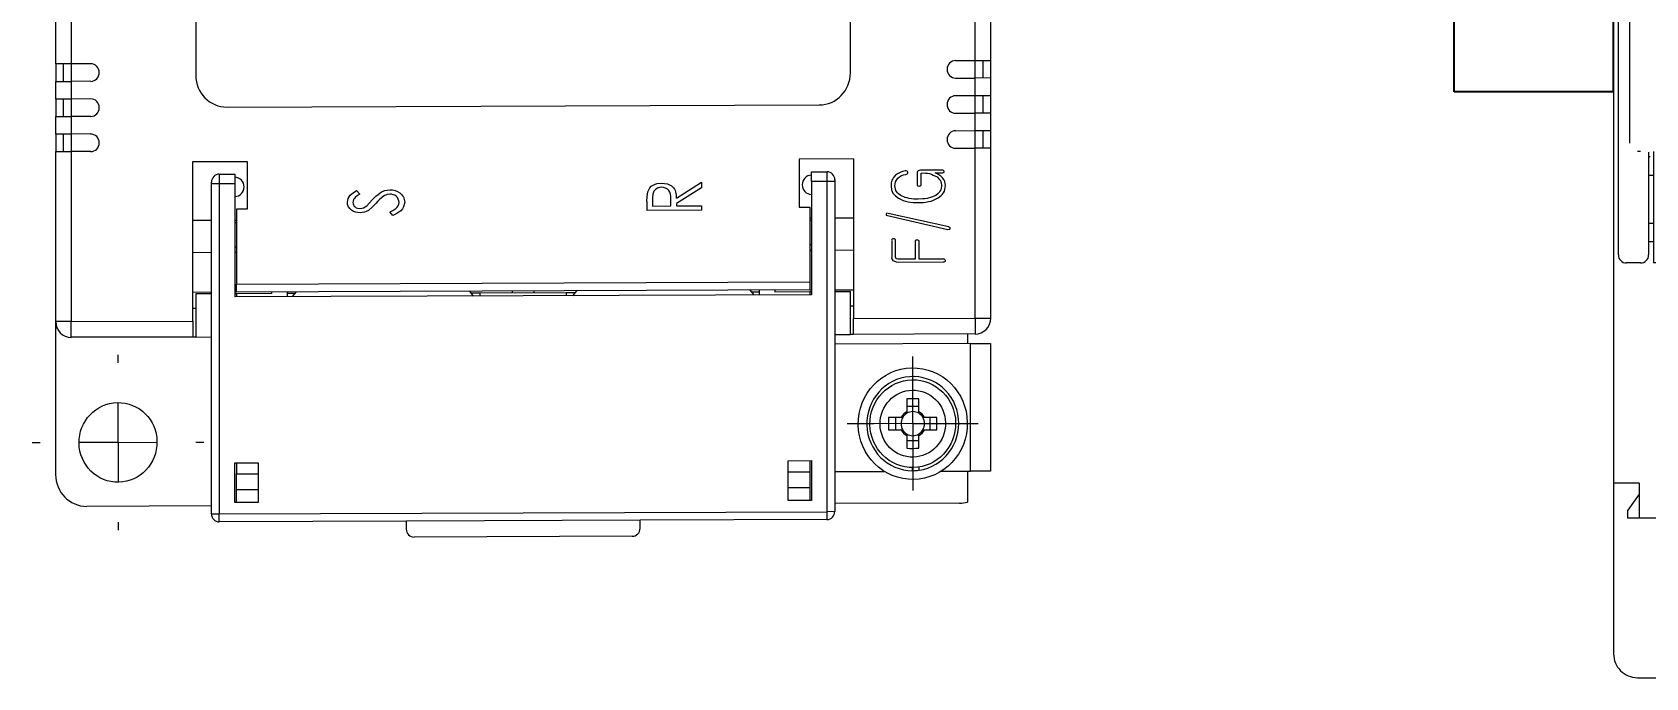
# Model space of a CAD drawing. Header units: millimetres. Extents: x 0 to 900, y 0 to 297.
# Drawn here: x 668.04 to 680.69, y 164.09 to 169.15 of the extents above; entities that cross this region are included whole.
import ezdxf

# ---------------------------------------------------------------- set-up
doc = ezdxf.new("R2010")
doc.units = ezdxf.units.MM
doc.linetypes.add('CENTER', pattern=[2, 1.25, -0.25, 0.25, -0.25])
doc.linetypes.add('HIDDEN', pattern=[9.525, 6.35, -3.175])
for name, color, linetype, lineweight in [('01치수_1', 1, 'Continuous', 0), ('100', 3, 'Continuous', 9), ('C', 1, 'CENTER', 9), ('DI', 7, 'Continuous', 9), ('do', 3, 'Continuous', 9), ('net chữ_1', 7, 'Continuous', 0), ('T_COVER', 3, 'Continuous', 9)]:
    doc.layers.add(name, color=color, linetype=linetype, lineweight=lineweight)
doc.layers.add('전장품', color=3, linetype='Continuous')
doc.styles.add('H', font='simplex', dxfattribs={"bigfont": 'gsg1'})
doc.styles.add('ROMANS', font='romans.shx', dxfattribs={"width": 0.7, "bigfont": 'whgtxt.shx'})
doc.styles.get("Standard").update_dxf_attribs({"font": 'times.ttf', "height": 2.5})
doc.dimstyles.get("Standard").update_dxf_attribs({"dimtxt": 0.18, "dimasz": 0.18, "dimexe": 0.18, "dimexo": 0.0625, "dimgap": 0.09, "dimtad": 0, "dimtih": 1, "dimtoh": 1, "dimdec": 4, "dimzin": 0, "dimdsep": 46, "dimtxsty": 'Standard', "dimcen": 0.09, "dimadec": 0, "dimazin": 0, "dimtfac": 1, "dimtdec": 4, "dimtofl": 0, "dimtmove": 0, "dimatfit": 3, "dimfxl": 1, "dimtolj": 1, "dimtzin": 0, "dimarcsym": 0})

# ---------------------------------------------------------------- blocks, each defined once
blk = doc.blocks.new('*D24')
at = {"layer": 'Defpoints', "color": 0, "transparency": 16777216}
for p in [(569329.81, -101333.02), (569342.81, -101333.02), (569329.81, -101344.99)]:
    blk.add_point(p, dxfattribs=at)
at = {"layer": 'DI', "color": 0, "lineweight": -2, "transparency": 16777216}
for p, q in [((569329.81, -101335.02), (569329.81, -101345.17)), ((569342.81, -101335.02), (569342.81, -101345.17)), ((569342.63, -101344.99), (569329.99, -101344.99))]:
    blk.add_line(p, q, dxfattribs=at)
at = {"layer": 'DI', "color": 0, "transparency": 16777216}
for points in [[(569329.99, -101344.96), (569329.99, -101345.02), (569329.81, -101344.99)], [(569342.63, -101344.96), (569342.63, -101345.02), (569342.81, -101344.99)]]:
    blk.add_solid(points, dxfattribs=at)
at = {"layer": 'DI', "color": 0, "transparency": 16777216, "insert": (569336.31, -101340.49), "char_height": 5, "attachment_point": 5, "style": 'H'}
blk.add_mtext('\\A1;13', dxfattribs=at)
blk = doc.blocks.new('STOPPER1')
at = {"color": 1, "linetype": 'CENTER', "ltscale": 7}
blk.add_line((-1, 0), (11, 0), dxfattribs=at)
at = {"layer": '전장품', "color": 0}
for p, q in [((0, -22.5), (0, 22.5)), ((0, 22.5), (10, 22.5)), ((10, -22.5), (10, 22.5)), ((1.6, 16.5), (8.4, 16.5)), ((1.6, 12.1), (1.6, 16.5)), ((8.4, 12.1), (8.4, 16.5)), ((2, 14.5), (8, 14.5)), ((2, 12.5), (2, 14.5)), ((8, 12.5), (8, 14.5)), ((2, 12.5), (0, 10.5)), ((1.6, 12.5), (2, 12.5)), ((8, 12.5), (8.4, 12.5)), ((8, 12.5), (10, 10.5)), ((0, 10.5), (1.6, 10.5)), ((1.6, -10.5), (1.6, 10.5)), ((0, 6.5), (1.6, 6.5)), ((5.2, 1.6), (5.2, 2.12)), ((6.4, 1.6), (6.4, 2.12)), ((3.68, 0.6), (4.2, 0.6)), ((7.4, 0.6), (7.92, 0.6)), ((3.68, -0.6), (4.2, -0.6)), ((7.4, -0.6), (7.92, -0.6)), ((5.2, -2.12), (5.2, -1.6)), ((6.4, -2.12), (6.4, -1.6)), ((0, -6.5), (1.6, -6.5)), ((0, -10.5), (1.6, -10.5)), ((2, -12.5), (0, -10.5)), ((8, -12.5), (10, -10.5)), ((1.6, -16.5), (1.6, -12.1)), ((8.4, -16.5), (8.4, -12.1)), ((1.6, -12.5), (2, -12.5)), ((2, -14.5), (2, -12.5)), ((8, -14.5), (8, -12.5)), ((8, -12.5), (8.4, -12.5)), ((2, -14.5), (8, -14.5)), ((1.6, -16.5), (8.4, -16.5)), ((0, -22.5), (10, -22.5))]:
    blk.add_line(p, q, dxfattribs=at)
blk.add_circle((5.8, 0), 3.5, dxfattribs=at)
for centre, radius, start, end in [((5.8, 0), 2.2, 74.1734, 105.8266), ((4.2, 1.6), 1, 270, 0), ((7.4, 1.6), 1, 180, 270), ((5.8, 0), 2.2, 164.1734, 195.8266), ((5.8, 0), 2.2, 344.1734, 15.8266), ((4.2, -1.6), 1, 0, 90), ((7.4, -1.6), 1, 90, 180), ((5.8, 0), 2.2, 254.1734, 285.8266)]:
    blk.add_arc(centre, radius, start, end, dxfattribs=at)
blk = doc.blocks.new('SW_CENTERMARKSYMBOL_1_031da989cf5778589e8aa0c9715222d1_a30f4891ac823481d4757268307c5a54')
at = {"layer": '01치수_1', "color": 1, "linetype": 'Continuous', "lineweight": 0}
for p, q in [((0, 2.5), (0, 4.2)), ((0, 0), (0, 2.5)), ((-2.5, 0), (-4.2, 0)), ((0, 0), (-2.5, 0)), ((0, 0), (0, -2.5)), ((0, 0), (2.5, 0)), ((2.5, 0), (4.2, 0)), ((0, -2.5), (0, -4.2))]:
    blk.add_line(p, q, dxfattribs=at)
blk = doc.blocks.new('SW_CENTERMARKSYMBOL_2_031da989cf5778589e8aa0c9715222d1_a30f4891ac823481d4757268307c5a54')
at = {"layer": '01치수_1', "color": 1, "linetype": 'Continuous', "lineweight": 0}
for p, q in [((0, 5), (0, 5.5)), ((0, 0), (0, 2.5)), ((-5, 0), (-5.5, 0)), ((0, 0), (-2.5, 0)), ((0, 0), (0, -2.5)), ((0, 0), (2.5, 0)), ((5, 0), (5.5, 0)), ((0, -5), (0, -5.5))]:
    blk.add_line(p, q, dxfattribs=at)
blk = doc.blocks.new('WYFS20T1M')
at = {"layer": 'net chữ_1', "color": 7, "linetype": 'Continuous', "lineweight": 0, "extrusion": (-0.209564, 0.017065, 0.977646)}
for p, q in [((21.92, 98.48, 2.98), (35.61, 98.53, 5.91)), ((9.69, 97.44, 0.38), (21.43, 97.48, 2.89)), ((9.69, 97.44, 0.38), (9.69, 96.94, 0.39)), ((21.43, 97.98, 2.88), (21.43, 97.48, 2.89)), ((21.43, 97.48, 2.89), (36.09, 97.53, 6.03)), ((36.09, 98.03, 6.03), (36.09, 97.53, 6.03)), ((36.09, 97.53, 6.03), (47.83, 97.58, 8.55)), ((47.83, 97.58, 8.55), (47.83, 97.08, 8.56)), ((0.89, 94.4, -1.46), (0.89, 96.34, -1.49)), ((1.38, 96.4, -1.39), (9.21, 96.43, 0.29)), ((9.21, 96.93, 0.28), (9.69, 96.94, 0.39)), ((9.21, 76.24, 0.64), (9.21, 96.93, 0.28)), ((47.83, 97.08, 8.56), (9.69, 96.94, 0.39)), ((9.69, 96.94, 0.39), (9.69, 76.24, 0.75)), ((10.67, 96.24, 0.61), (12.14, 96.24, 0.92)), ((10.67, 93.74, 0.65), (10.67, 96.24, 0.61)), ((10.77, 95.44, 0.64), (10.77, 96.24, 0.63)), ((12.14, 96.24, 0.92), (12.14, 93.75, 0.97)), ((45.38, 93.87, 8.09), (45.38, 96.37, 8.05)), ((45.38, 96.37, 8.05), (46.85, 96.37, 8.36)), ((46.75, 96.37, 8.34), (46.75, 95.57, 8.35)), ((46.85, 96.37, 8.36), (46.85, 93.88, 8.4)), ((47.83, 76.38, 8.92), (47.83, 97.08, 8.56)), ((48.32, 97.08, 8.66), (47.83, 97.08, 8.56)), ((48.32, 97.08, 8.66), (48.32, 76.38, 9.02)), ((48.32, 96.58, 8.67), (56.14, 96.61, 10.35)), ((10.77, 95.44, 0.64), (12.14, 95.45, 0.94)), ((10.77, 94.44, 0.66), (10.77, 95.44, 0.64)), ((45.38, 95.57, 8.06), (46.75, 95.57, 8.35)), ((46.75, 95.57, 8.35), (46.75, 94.57, 8.37)), ((-0.57, 86.4, -1.63), (-0.57, 94.4, -1.77)), ((-0.57, 94.4, -1.77), (0.7, 94.4, -1.5)), ((2.55, 94.41, -1.1), (0.7, 94.4, -1.5)), ((0.7, 94.4, -1.5), (0.7, 86.4, -1.36)), ((3.92, 94.34, -0.81), (3.92, 94.13, -0.8)), ((4.32, 94.37, -0.72), (4.32, 94.17, -0.72)), ((4.34, 94.37, -0.72), (4.34, 94.17, -0.71)), ((9.21, 94.43, 0.32), (6.08, 94.42, -0.35)), ((10.77, 93.74, 0.67), (10.77, 94.44, 0.66)), ((46.75, 93.87, 8.38), (46.75, 94.57, 8.37)), ((58.09, 94.62, 10.8), (58.09, 85.02, 10.97)), ((12.14, 93.75, 0.97), (10.67, 93.74, 0.65)), ((46.85, 93.88, 8.4), (45.38, 93.87, 8.09)), ((3.94, 92.96, -0.78), (3.94, 92.16, -0.76)), ((3.94, 92.5, -0.77), (4.69, 92.5, -0.61)), ((3.94, 92.16, -0.76), (3.94, 92.06, -0.76)), ((4.69, 92.16, -0.6), (4.69, 92.96, -0.62)), ((4.69, 92.07, -0.6), (4.69, 92.16, -0.6)), ((3.59, 91.8, -0.83), (2.8, 91.8, -1)), ((3.25, 91.03, -0.89), (3.25, 91.8, -0.9)), ((3.68, 91.8, -0.81), (3.59, 91.8, -0.83)), ((5.05, 91.8, -0.52), (4.95, 91.8, -0.54)), ((5.83, 91.81, -0.35), (5.05, 91.8, -0.52)), ((5.38, 91.81, -0.45), (5.38, 91.04, -0.44)), ((2.8, 91.03, -0.99), (3.59, 91.03, -0.82)), ((3.59, 91.03, -0.82), (3.68, 91.03, -0.8)), ((3.94, 90.77, -0.74), (3.94, 90.67, -0.74)), ((3.94, 90.67, -0.74), (3.94, 89.87, -0.72)), ((4.69, 90.33, -0.57), (3.94, 90.33, -0.73)), ((4.69, 90.67, -0.58), (4.69, 90.77, -0.58)), ((4.69, 89.87, -0.56), (4.69, 90.67, -0.58)), ((4.95, 91.03, -0.53), (5.05, 91.03, -0.51)), ((5.05, 91.03, -0.51), (5.83, 91.04, -0.34)), ((0.7, 86.4, -1.36), (-0.57, 86.4, -1.63)), ((0.7, 86.4, -1.36), (9.21, 86.44, 0.46)), ((0.89, 85.8, -1.31), (0.89, 86.4, -1.32)), ((0.41, 85.8, -1.41), (8.03, 85.83, 0.22)), ((0.41, 84.8, -1.39), (0.41, 85.8, -1.41)), ((8.03, 85.83, 0.22), (8.03, 84.83, 0.24)), ((8.03, 85.83, 0.22), (8.23, 85.83, 0.27)), ((9.21, 85.84, 0.47), (8.23, 85.83, 0.27)), ((8.23, 85.83, 0.27), (8.23, 83.13, 0.31)), ((49.29, 85.99, 9.07), (48.32, 85.98, 8.86)), ((49.29, 83.29, 9.11), (49.29, 85.99, 9.07)), ((49.29, 85.99, 9.07), (49.49, 85.99, 9.11)), ((49.49, 85.99, 9.11), (57.12, 86.01, 10.74)), ((49.49, 84.99, 9.13), (49.49, 85.99, 9.11)), ((57.12, 86.01, 10.74), (57.12, 85.01, 10.76)), ((-0.57, 74.15, -1.42), (-0.57, 84.8, -1.6)), ((0.41, 84.8, -1.39), (-0.57, 84.8, -1.6)), ((8.03, 84.83, 0.24), (0.41, 84.8, -1.39)), ((0.41, 84.8, -1.39), (0.41, 74.15, -1.21)), ((8.03, 74.83, 0.42), (8.03, 84.83, 0.24)), ((8.23, 84.03, 0.3), (8.03, 84.03, 0.25)), ((49.49, 84.19, 9.14), (49.29, 84.19, 9.1)), ((57.12, 85.01, 10.76), (49.49, 84.99, 9.13)), ((49.49, 84.99, 9.13), (49.49, 74.99, 9.3)), ((57.12, 85.01, 10.76), (58.09, 85.02, 10.97)), ((57.12, 74.37, 10.95), (57.12, 85.01, 10.76)), ((58.09, 85.02, 10.97), (58.09, 74.37, 11.15)), ((9.21, 83.04, 0.52), (8.03, 83.03, 0.27)), ((9.21, 83.14, 0.52), (8.23, 83.13, 0.31)), ((10.67, 83.34, 0.83), (46.85, 83.48, 8.59)), ((10.67, 76.24, 0.96), (10.67, 83.34, 0.83)), ((10.77, 83.14, 0.86), (10.67, 83.14, 0.84)), ((10.77, 83.04, 0.86), (10.67, 83.04, 0.84)), ((10.77, 83.14, 0.86), (10.77, 83.34, 0.85)), ((10.77, 83.04, 0.86), (46.75, 83.18, 8.57)), ((12.97, 83.15, 1.33), (10.77, 83.14, 0.86)), ((10.77, 82.54, 0.87), (10.77, 83.04, 0.86)), ((12.97, 83.05, 1.33), (12.97, 83.15, 1.33)), ((13.95, 83.05, 1.54), (13.95, 83.35, 1.53)), ((14.43, 83.16, 1.64), (13.95, 83.15, 1.54)), ((14.27, 83.35, 1.6), (14.51, 83.06, 1.66)), ((25.41, 83.1, 4), (25.66, 83.4, 4.04)), ((26.07, 83.2, 4.14), (25.5, 83.2, 4.01)), ((26.07, 83.2, 4.14), (26.07, 83.4, 4.13)), ((31.45, 83.22, 5.29), (26.07, 83.2, 4.14)), ((28.08, 83.21, 4.57), (28.08, 83.11, 4.57)), ((29.45, 83.11, 4.86), (29.45, 83.21, 4.86)), ((31.45, 83.42, 5.29), (31.45, 83.22, 5.29)), ((32.03, 83.22, 5.41), (31.45, 83.22, 5.29)), ((31.87, 83.42, 5.37), (32.11, 83.12, 5.43)), ((43.01, 83.16, 7.77), (43.26, 83.46, 7.82)), ((43.1, 83.26, 7.78), (43.57, 83.26, 7.89)), ((43.57, 83.16, 7.89), (43.57, 83.46, 7.88)), ((44.55, 83.27, 8.1), (46.75, 83.28, 8.57)), ((44.55, 83.17, 8.1), (44.55, 83.27, 8.1)), ((46.75, 83.28, 8.57), (46.75, 83.48, 8.56)), ((46.75, 83.28, 8.57), (46.85, 83.28, 8.59)), ((46.75, 83.18, 8.57), (46.75, 82.68, 8.58)), ((46.75, 83.18, 8.57), (46.85, 83.18, 8.59)), ((46.85, 76.38, 8.71), (46.85, 83.48, 8.59)), ((48.32, 83.28, 8.9), (49.29, 83.29, 9.11)), ((48.32, 83.18, 8.91), (49.49, 83.19, 9.16)), ((46.75, 82.68, 8.58), (10.77, 82.54, 0.87)), ((10.77, 77.84, 0.95), (10.77, 82.54, 0.87)), ((46.75, 77.98, 8.66), (46.75, 82.68, 8.58)), ((5.21, 81.29, -0.3), (2.41, 81.28, -0.9)), ((2.41, 81.11, -0.9), (3.91, 81.12, -0.58)), ((3.91, 81.12, -0.58), (3.91, 80.01, -0.56)), ((4.16, 81.12, -0.52), (5.19, 81.12, -0.3)), ((4.16, 80.01, -0.5), (4.16, 81.12, -0.52)), ((5.64, 79.93, -0.19), (5.64, 81, -0.2)), ((5.39, 80.98, -0.26), (5.39, 79.93, -0.24)), ((9.21, 80.54, 0.57), (8.03, 80.53, 0.32)), ((10.77, 80.54, 0.9), (10.67, 80.54, 0.88)), ((10.77, 80.19, 0.91), (10.67, 80.19, 0.89)), ((46.85, 80.68, 8.63), (46.75, 80.68, 8.61)), ((46.85, 80.33, 8.64), (46.75, 80.33, 8.62)), ((49.49, 80.69, 9.2), (48.32, 80.68, 8.95)), ((2.06, 79.09, -0.94), (5.86, 78.24, -0.11)), ((5.91, 78.38, -0.1), (2.11, 79.24, -0.93)), ((8.03, 78.53, 0.35), (9.21, 78.54, 0.6)), ((10.67, 78.69, 0.91), (10.77, 78.69, 0.93)), ((10.67, 78.54, 0.92), (10.77, 78.54, 0.94)), ((17.57, 78.03, 2.4), (20.99, 78.05, 3.14)), ((17.57, 77.76, 2.41), (17.57, 78.03, 2.4)), ((20.99, 78.05, 3.14), (20.99, 77.5, 3.15)), ((36.94, 78.38, 6.55), (37.12, 78.15, 6.59)), ((46.07, 77.97, 8.51), (46.75, 77.98, 8.66)), ((46.07, 74.98, 8.57), (46.07, 77.97, 8.51)), ((46.75, 78.83, 8.65), (46.85, 78.83, 8.67)), ((46.75, 78.68, 8.65), (46.85, 78.68, 8.67)), ((48.32, 78.68, 8.98), (49.49, 78.69, 9.24)), ((11.45, 77.85, 1.1), (10.77, 77.84, 0.95)), ((11.45, 74.85, 1.15), (11.45, 77.85, 1.1)), ((19.15, 77.77, 2.75), (17.57, 77.76, 2.41)), ((17.57, 76.63, 2.43), (19.15, 77.62, 2.75)), ((19.15, 77.28, 2.76), (17.57, 76.28, 2.43)), ((19.15, 77.62, 2.75), (19.15, 77.77, 2.75)), ((20.64, 77.78, 3.07), (19.5, 77.77, 2.82)), ((19.5, 77.77, 2.82), (19.5, 77.3, 2.83)), ((20.64, 77.29, 3.08), (20.64, 77.78, 3.07)), ((38.57, 77.76, 6.91), (38.23, 77.4, 6.84)), ((39.22, 76.81, 7.07), (39, 77.03, 7.02)), ((3.78, 76.44, -0.52), (3.78, 75.71, -0.51)), ((4.04, 75.68, -0.46), (4.04, 76.44, -0.47)), ((9.21, 76.14, 0.64), (9.21, 76.24, 0.64)), ((9.21, 76.24, 0.64), (9.69, 76.24, 0.75)), ((9.69, 76.24, 0.75), (10.67, 76.24, 0.96)), ((9.69, 76.24, 0.75), (9.69, 75.64, 0.76)), ((10.67, 76.24, 0.96), (10.67, 75.64, 0.97)), ((17.57, 76.28, 2.43), (17.57, 76.63, 2.43)), ((46.85, 76.38, 8.71), (47.83, 76.38, 8.92)), ((46.85, 75.78, 8.72), (46.85, 76.38, 8.71)), ((47.83, 75.78, 8.93), (47.83, 76.38, 8.92)), ((47.83, 76.38, 8.92), (48.32, 76.38, 9.02)), ((48.32, 76.38, 9.02), (48.32, 76.28, 9.03)), ((2.92, 75.7, -0.7), (2.49, 75.7, -0.79)), ((2.49, 75.53, -0.79), (3.84, 75.53, -0.5)), ((10.67, 75.64, 0.97), (9.69, 75.64, 0.76)), ((49.49, 74.99, 9.3), (46.07, 74.98, 8.57)), ((47.83, 75.78, 8.93), (46.85, 75.78, 8.72)), ((-0.57, 74.15, -1.42), (0.41, 74.15, -1.21)), ((-0.57, 73.05, -1.4), (-0.57, 74.15, -1.42)), ((-0.08, 73.05, -1.29), (-0.08, 74.15, -1.31)), ((1.63, 74.16, -0.95), (0.41, 74.15, -1.21)), ((0.41, 74.15, -1.21), (0.41, 73.05, -1.19)), ((8.03, 74.83, 0.42), (11.45, 74.85, 1.15)), ((55.89, 74.36, 10.68), (57.12, 74.37, 10.95)), ((58.09, 74.37, 11.15), (57.12, 74.37, 10.95)), ((57.12, 73.27, 10.96), (57.12, 74.37, 10.95)), ((57.61, 74.37, 11.05), (57.61, 73.27, 11.07)), ((58.09, 73.27, 11.17), (58.09, 74.37, 11.15)), ((-0.57, 71.95, -1.38), (-0.57, 73.05, -1.4)), ((0.41, 73.05, -1.19), (-0.57, 73.05, -1.4)), ((1.63, 73.06, -0.93), (0.41, 73.05, -1.19)), ((0.41, 73.05, -1.19), (0.41, 71.95, -1.17)), ((55.89, 73.26, 10.7), (57.12, 73.27, 10.96)), ((57.12, 72.17, 10.98), (57.12, 73.27, 10.96)), ((57.12, 73.27, 10.96), (58.09, 73.27, 11.17)), ((58.09, 73.27, 11.17), (58.09, 72.17, 11.19)), ((-0.57, 71.95, -1.38), (0.41, 71.95, -1.17)), ((-0.57, 70.85, -1.36), (-0.57, 71.95, -1.38)), ((-0.08, 70.85, -1.25), (-0.08, 71.95, -1.27)), ((1.63, 71.96, -0.91), (0.41, 71.95, -1.17)), ((0.41, 71.95, -1.17), (0.41, 70.85, -1.15)), ((55.89, 72.16, 10.72), (57.12, 72.17, 10.98)), ((58.09, 72.17, 11.19), (57.12, 72.17, 10.98)), ((57.12, 71.07, 11), (57.12, 72.17, 10.98)), ((57.61, 72.17, 11.09), (57.61, 71.07, 11.11)), ((58.09, 71.07, 11.21), (58.09, 72.17, 11.19)), ((47.34, 71.58, 8.9), (10.18, 71.44, 0.94)), ((55.89, 71.06, 10.74), (57.12, 71.07, 11)), ((57.12, 69.97, 11.02), (57.12, 71.07, 11)), ((57.12, 71.07, 11), (58.09, 71.07, 11.21)), ((58.09, 71.07, 11.21), (58.09, 69.97, 11.23)), ((-0.57, 69.75, -1.34), (-0.57, 70.85, -1.36)), ((0.41, 70.85, -1.15), (-0.57, 70.85, -1.36)), ((1.63, 70.86, -0.89), (0.41, 70.85, -1.15)), ((0.41, 70.85, -1.15), (0.41, 69.76, -1.13)), ((55.89, 69.96, 10.76), (57.12, 69.97, 11.02)), ((58.09, 69.97, 11.23), (57.12, 69.97, 11.02)), ((57.12, 68.87, 11.04), (57.12, 69.97, 11.02)), ((57.61, 69.97, 11.13), (57.61, 68.87, 11.15)), ((58.09, 68.87, 11.25), (58.09, 69.97, 11.23)), ((-0.57, 69.75, -1.34), (0.41, 69.76, -1.13)), ((-0.57, 68.65, -1.32), (-0.57, 69.75, -1.34)), ((-0.08, 68.65, -1.22), (-0.08, 69.75, -1.24)), ((1.63, 69.76, -0.87), (0.41, 69.76, -1.13)), ((0.41, 69.76, -1.13), (0.41, 68.66, -1.11)), ((8.23, 69.43, 0.55), (8.23, 26.44, 1.3)), ((49.29, 27.59, 10.08), (49.29, 69.59, 9.35)), ((55.89, 68.86, 10.78), (57.12, 68.87, 11.04)), ((57.12, 68.87, 11.04), (58.09, 68.87, 11.25)), ((57.12, 27.37, 11.77), (57.12, 68.87, 11.04)), ((58.09, 68.87, 11.25), (58.09, 27.38, 11.98)), ((0.41, 68.66, -1.11), (-0.57, 68.65, -1.32)), ((-0.57, 27.16, -0.6), (-0.57, 68.65, -1.32)), ((0.41, 68.66, -1.11), (0.41, 27.16, -0.39)), ((1.63, 68.66, -0.85), (0.41, 68.66, -1.11))]:
    blk.add_line(p, q, dxfattribs=at)
at = {"layer": 'net chữ_1', "color": 8, "linetype": 'Continuous', "lineweight": 0, "extrusion": (-0.209564, 0.017065, 0.977646)}
for p, q in [((12.14, 94.45, 0.95), (10.77, 94.44, 0.66)), ((46.75, 94.57, 8.37), (45.38, 94.57, 8.08))]:
    blk.add_line(p, q, dxfattribs=at)
at = {"layer": 'net chữ_1', "color": 7, "linetype": 'Continuous', "lineweight": 0, "extrusion": (-0.209564, 0.017065, 0.977646)}
for points in [[(-81.18, -4.4), (-81.15, -4.43), (-81.11, -4.43)], [(-81.11, -4.43), (-81.08, -4.42), (-81.06, -4.39)], [(-81.21, -4.29), (-81.2, -4.35), (-81.18, -4.4)], [(-81.06, -4.39), (-81.04, -4.34), (-81.04, -4.28)], [(-81.27, -1.45), (-81.27, -1.37), (-81.25, -1.3)], [(-81.4, -1.13), (-81.45, -1.28), (-81.45, -1.44)], [(-81.25, -1.3), (-81.21, -1.25), (-81.15, -1.23)], [(-81.19, -0.97), (-81.26, -0.99), (-81.32, -1.02), (-81.37, -1.07), (-81.4, -1.13)], [(-80.06, -2.65), (-80.02, -2.64), (-79.99, -2.61)], [(-80, -2.43), (-80.04, -2.4), (-80.08, -2.4)], [(-79.09, -4.56), (-79.05, -4.56), (-79.02, -4.54), (-78.99, -4.46)], [(-79.15, -4.43), (-79.14, -4.51), (-79.12, -4.54), (-79.09, -4.56)], [(-79.99, -2.61), (-79.97, -2.56), (-79.97, -2.52)], [(-79.97, -2.52), (-79.98, -2.47), (-80, -2.43)], [(-80.1, -1.14), (-80.06, -1.13), (-80.03, -1.09)], [(-80.03, -1.09), (-80.01, -1.05), (-80.01, -1)], [(-80.01, -1), (-80.02, -0.96), (-80.04, -0.91)], [(-80.04, -0.91), (-80.08, -0.89), (-80.12, -0.88)], [(-78.46, -0.52), (-78.46, -0.44), (-78.48, -0.41), (-78.52, -0.39)], [(-78.52, -0.39), (-78.55, -0.39), (-78.58, -0.41), (-78.6, -0.48)], [(-80.22, 30.46), (-80.37, 30.48), (-80.52, 30.51), (-80.65, 30.57), (-80.77, 30.67), (-80.87, 30.78), (-80.96, 30.9), (-81.12, 31.16)], [(-80.9, 31.35), (-80.79, 31.17), (-80.65, 31), (-80.57, 30.92), (-80.48, 30.86), (-80.37, 30.83), (-80.26, 30.82)], [(-80.44, 32.31), (-80.69, 32.51), (-80.92, 32.74)], [(-80.92, 32.74), (-80.99, 32.87), (-81.05, 32.99), (-81.09, 33.12), (-81.11, 33.26)], [(-81.11, 33.26), (-81.11, 33.41), (-81.09, 33.56), (-81.06, 33.7), (-80.99, 33.83), (-80.9, 33.94), (-80.79, 34.04), (-80.66, 34.1), (-80.51, 34.13)], [(-77.24, -3.64), (-77.08, -3.82), (-76.99, -3.89), (-76.89, -3.96), (-76.78, -4), (-76.67, -4.02), (-76.43, -4.04)], [(-76.44, -3.78), (-76.63, -3.78), (-76.72, -3.76), (-76.81, -3.72), (-76.89, -3.67), (-76.96, -3.61), (-77.09, -3.47)], [(-77.63, -2.39), (-77.59, -2.72), (-77.56, -2.88), (-77.52, -3.04), (-77.47, -3.2), (-77.4, -3.35), (-77.24, -3.64)], [(-77.09, -3.47), (-77.22, -3.21), (-77.32, -2.94), (-77.36, -2.8), (-77.38, -2.66), (-77.42, -2.37)], [(-77.45, -1.1), (-77.57, -1.41), (-77.61, -1.57), (-77.63, -1.73), (-77.64, -2.06), (-77.63, -2.39)], [(-77.42, -2.37), (-77.43, -2.08), (-77.42, -1.79), (-77.4, -1.65), (-77.37, -1.52), (-77.28, -1.24)], [(-77.28, -1.24), (-77.18, -1.08), (-77.12, -1), (-77.05, -0.94), (-76.98, -0.9), (-76.89, -0.86), (-76.71, -0.81)], [(-76.73, -0.56), (-76.96, -0.61), (-77.07, -0.66), (-77.17, -0.72), (-77.25, -0.8), (-77.33, -0.9), (-77.45, -1.1)], [(-77.72, 14.13), (-77.72, 13.94), (-77.74, 13.75), (-77.76, 13.66), (-77.8, 13.57), (-77.84, 13.49), (-77.9, 13.41), (-77.96, 13.34), (-78.04, 13.28), (-78.12, 13.23), (-78.2, 13.19), (-78.39, 13.14), (-78.58, 13.11)], [(-78.62, 13.46), (-78.49, 13.47), (-78.37, 13.5), (-78.24, 13.55), (-78.14, 13.63), (-78.06, 13.73), (-78.01, 13.85), (-77.99, 13.98), (-77.98, 14.11)], [(-77.98, 14.11), (-78.01, 14.23), (-78.05, 14.36), (-78.12, 14.47), (-78.21, 14.55), (-78.27, 14.59), (-78.33, 14.61), (-78.45, 14.63), (-78.71, 14.63)], [(-78.95, 14.97), (-78.64, 14.99), (-78.33, 14.97)], [(-79.52, 31.47), (-79.52, 31.3), (-79.54, 31.14), (-79.59, 30.97), (-79.67, 30.82), (-79.78, 30.69), (-79.84, 30.63), (-79.9, 30.57), (-79.98, 30.53), (-80.06, 30.51), (-80.22, 30.46)], [(-80.26, 30.82), (-80.16, 30.85), (-80.06, 30.89), (-79.97, 30.95), (-79.89, 31.04), (-79.84, 31.13), (-79.81, 31.24), (-79.79, 31.35), (-79.79, 31.46)], [(-80.24, 32.55), (-79.99, 32.33), (-79.87, 32.21), (-79.77, 32.09), (-79.67, 31.95), (-79.6, 31.8), (-79.55, 31.64), (-79.52, 31.47)], [(-79.79, 31.46), (-79.83, 31.63), (-79.87, 31.71), (-79.91, 31.79)], [(-79.91, 31.79), (-80.16, 32.07), (-80.3, 32.19), (-80.44, 32.31)], [(-80.84, 33.3), (-80.82, 33.18), (-80.78, 33.06), (-80.71, 32.96), (-80.63, 32.86)], [(-79.95, 33.37), (-80.05, 33.52), (-80.17, 33.65), (-80.24, 33.7), (-80.32, 33.75), (-80.41, 33.77), (-80.5, 33.77)], [(-80.5, 33.77), (-80.58, 33.75), (-80.65, 33.73), (-80.72, 33.68), (-80.77, 33.61), (-80.81, 33.54), (-80.83, 33.46), (-80.84, 33.3)], [(-80.51, 34.13), (-80.39, 34.12), (-80.27, 34.1), (-80.16, 34.05), (-80.06, 33.98), (-79.97, 33.89), (-79.89, 33.8), (-79.74, 33.6)], [(-76.43, -4.04), (-76.29, -4.01), (-76.17, -3.97), (-76.05, -3.9), (-75.95, -3.8)], [(-75.95, -3.8), (-75.86, -3.69), (-75.79, -3.57), (-75.73, -3.45), (-75.69, -3.31)], [(-75.92, -3.46), (-76.03, -3.59), (-76.14, -3.69), (-76.21, -3.73), (-76.28, -3.75), (-76.44, -3.78)], [(-75.76, -2.43), (-75.75, -2.69), (-75.75, -2.83), (-75.76, -2.96), (-75.79, -3.09), (-75.83, -3.21), (-75.92, -3.46)], [(-76.59, -2.37), (-76.58, -2.41), (-76.57, -2.45), (-76.53, -2.48), (-76.49, -2.49)], [(-76.52, -2.23), (-76.56, -2.24), (-76.58, -2.28), (-76.59, -2.37)], [(-76.21, -0.95), (-76.11, -1.06), (-76.03, -1.18), (-75.97, -1.31), (-75.93, -1.45)], [(-76.71, -0.81), (-76.57, -0.82), (-76.45, -0.83), (-76.33, -0.88), (-76.21, -0.95)], [(-76.04, -0.79), (-76.19, -0.68), (-76.28, -0.63), (-76.36, -0.59), (-76.45, -0.57), (-76.54, -0.56), (-76.73, -0.56)], [(-78.33, 14.97), (-78.2, 14.92), (-78.08, 14.86), (-77.97, 14.77), (-77.89, 14.66), (-77.82, 14.54), (-77.77, 14.41), (-77.72, 14.13)], [(-75.62, -3.85), (-75.59, -3.88), (-75.56, -3.88)], [(-75.56, -3.88), (-75.52, -3.87), (-75.5, -3.84)], [(-75.65, -3.75), (-75.64, -3.8), (-75.62, -3.85)], [(-75.5, -3.84), (-75.48, -3.79), (-75.48, -3.73)], [(-75.6, -2.36), (-75.61, -2.28), (-75.65, -2.22)], [(-75.65, -2.22), (-75.7, -2.18), (-75.76, -2.17)], [(-75.87, -1.55), (-75.84, -1.56), (-75.79, -1.56)], [(-75.79, -1.56), (-75.75, -1.55), (-75.73, -1.51)], [(-75.93, -1.45), (-75.91, -1.51), (-75.87, -1.55)], [(-75.73, -1.51), (-75.71, -1.45), (-75.72, -1.39)], [(-75.72, -1.39), (-75.77, -1.22), (-75.84, -1.07), (-75.93, -0.92), (-76.04, -0.79)]]:
    blk.add_lwpolyline(points, dxfattribs=at)
for centre, radius in [((-96.69, 47.55), 2.5), ((-91.47, -3.19), 3.5), ((-91.47, -3.19), 2.75), ((-91.47, -3.19), 2.1)]:
    blk.add_circle(centre, radius, dxfattribs=at)
for centre, radius, start, end in [((-99.44, 14.21), 0.5, 184.7613, 274.7613), ((-100.6, 28.16), 0.5, 94.7613, 184.7613), ((-97.4, 1.84), 0.5, 184.7613, 274.7613), ((-100.64, 40.7), 0.5, 94.7613, 184.7613), ((-94.21, -6.43), 2, 184.7613, 199.2388), ((-98.85, 49.38), 2, 94.7613, 184.7613), ((-91.47, -3.19), 2.95, 192.6355, 184.2679), ((-91.47, -3.19), 2.95, 184.7613, 192.6355), ((-91.47, -3.19), 0.839, 212.0617, 247.4609), ((-85.67, -2.71), 7.37, 181.7673, 187.7553), ((-91.47, -3.19), 0.754, 154.0567, 215.4659), ((-91.47, -3.19), 0.839, 122.0617, 157.4609), ((-91.95, 2.61), 7.37, 271.7668, 277.7558), ((-91.47, -3.19), 0.754, 244.0567, 305.4659), ((-91.47, -3.19), 0.754, 215.4659, 244.0567), ((-91.47, -3.19), 0.754, 125.4659, 154.0567), ((-91.47, -3.19), 0.754, 64.0567, 125.4659), ((-90.98, -8.98), 7.37, 91.7666, 97.756), ((-91.47, -3.19), 0.839, 302.0617, 337.4609), ((-91.47, -3.19), 0.754, 305.4659, 334.0567), ((-91.47, -3.19), 0.754, 334.0567, 35.4659), ((-91.47, -3.19), 0.754, 35.4659, 64.0567), ((-91.47, -3.19), 0.839, 32.0617, 67.4609), ((-97.26, -3.67), 7.37, 1.7663, 7.7563), ((-84.56, -6.63), 1, 184.7613, 274.7613), ((-89.37, 51.17), 1, 94.7613, 184.7613), ((-77.06, 4.53), 0.6, 4.7613, 184.7613), ((-80.13, 41.41), 0.6, 184.7613, 274.7613), ((-76.67, 3.56), 0.5, 274.7613, 4.7613), ((-80.13, 41.41), 0.6, 274.7613, 4.7613), ((-79.91, 42.43), 0.5, 4.7613, 94.7613), ((-73.5, -4.45), 0.55, 94.7613, 184.7613), ((-78.11, 50.86), 0.55, 184.7613, 274.7613), ((-73.5, -4.45), 0.55, 4.7613, 94.7613), ((-78.11, 50.86), 0.55, 274.7613, 4.7613), ((-71.31, -4.27), 0.55, 94.7613, 184.7613), ((-75.91, 51.04), 0.55, 184.7613, 274.7613), ((-71.31, -4.27), 0.55, 4.7613, 94.7613), ((-70.04, 4.62), 2, 184.7613, 274.7613), ((-73.19, 42.49), 2, 94.7613, 184.7613), ((-75.91, 51.04), 0.55, 274.7613, 4.7613), ((-73.72, 51.22), 0.55, 184.7613, 274.7613), ((-69.11, -4.09), 0.55, 94.7613, 184.7613), ((-69.11, -4.09), 0.55, 4.7613, 94.7613), ((-73.72, 51.22), 0.55, 274.7613, 4.7613)]:
    blk.add_arc(centre, radius, start, end, dxfattribs=at)
at = {"extrusion": (-0.209564, 0.017065, 0.977646), "rotation": 4.761317172403236}
for name, p in [('SW_CENTERMARKSYMBOL_2_031da989cf5778589e8aa0c9715222d1_a30f4891ac823481d4757268307c5a54', (-96.69, 47.55)), ('SW_CENTERMARKSYMBOL_1_031da989cf5778589e8aa0c9715222d1_a30f4891ac823481d4757268307c5a54', (-91.47, -3.19))]:
    blk.add_blockref(name, p, dxfattribs=at)
blk = doc.blocks.new('EBS 32fb 5A')
at = {"layer": 'C', "ltscale": 15}
blk.add_line((569336.30896, -101272.11023), (569336.30896, -101374.4862), dxfattribs=at)
at = {"layer": 'C', "ltscale": 5}
for p, q in [((569323.80896, -101278.75093), (569323.80896, -101290.29346)), ((569348.80896, -101278.75093), (569348.80896, -101290.29346)), ((569318.03769, -101284.52219), (569329.58023, -101284.52219)), ((569343.03769, -101284.52219), (569354.58023, -101284.52219)), ((569323.80896, -101358.75093), (569323.80896, -101370.29346)), ((569348.80896, -101358.75093), (569348.80896, -101370.29346)), ((569318.03769, -101364.52219), (569329.58023, -101364.52219)), ((569343.03769, -101364.52219), (569354.58023, -101364.52219))]:
    blk.add_line(p, q, dxfattribs=at)
at = {"layer": 'do', "linetype": 'Continuous'}
for p, q in [((569312.20896, -101277.02219), (569312.20896, -101276.52219)), ((569312.20896, -101276.52219), (569314.30896, -101276.52219)), ((569312.90896, -101276.52219), (569312.90896, -101278.72219)), ((569314.30896, -101276.52219), (569335.40896, -101276.52219)), ((569335.40896, -101276.52219), (569333.30896, -101276.52219)), ((569334.70896, -101276.52219), (569334.70896, -101278.72219)), ((569335.40896, -101276.52219), (569335.40896, -101277.02219)), ((569337.20896, -101277.02219), (569337.20896, -101276.52219)), ((569337.20896, -101276.52219), (569358.30896, -101276.52219)), ((569339.30896, -101276.52219), (569337.20896, -101276.52219)), ((569337.90896, -101276.52219), (569337.90896, -101278.72219)), ((569360.40896, -101276.52219), (569358.30896, -101276.52219)), ((569359.70896, -101276.52219), (569359.70896, -101278.72219)), ((569360.40896, -101276.52219), (569360.40896, -101277.02219)), ((569312.20896, -101277.02219), (569312.90896, -101278.02219)), ((569315.30896, -101277.52219), (569315.30896, -101291.52219)), ((569332.30896, -101277.52219), (569332.30896, -101291.52219)), ((569334.70896, -101278.02219), (569335.40896, -101277.02219)), ((569337.20896, -101277.02219), (569337.90896, -101278.02219)), ((569340.30896, -101277.52219), (569340.30896, -101291.52219)), ((569357.30896, -101277.52219), (569357.30896, -101291.52219)), ((569359.70896, -101278.02219), (569360.40896, -101277.02219)), ((569311.30896, -101278.72219), (569311.30896, -101312.52219)), ((569311.30896, -101278.72219), (569312.90896, -101278.72219)), ((569334.70896, -101278.72219), (569337.90896, -101278.72219)), ((569361.30896, -101278.72219), (569359.70896, -101278.72219)), ((569361.30896, -101370.32219), (569361.30896, -101278.72219)), ((569334.05896, -101282.52219), (569334.05896, -101284.52219)), ((569338.55896, -101284.52219), (569338.55896, -101282.52219)), ((569339.80896, -101289.02219), (569332.80896, -101289.02219)), ((569360.50896, -101292.52219), (569312.10896, -101292.52219)), ((569333.30896, -101295.52219), (569333.30896, -101292.72219)), ((569339.30896, -101292.72219), (569339.30896, -101295.52219)), ((569311.60896, -101356.02209), (569311.60896, -101293.02219)), ((569336.65896, -101293.77219), (569335.95896, -101293.77219)), ((569335.95896, -101293.77219), (569335.95896, -101294.67219)), ((569336.65896, -101293.77219), (569336.65896, -101294.67219)), ((569361.00896, -101293.02219), (569361.00896, -101356.02209)), ((569335.95896, -101294.02219), (569336.65896, -101294.02219)), ((569334.55896, -101295.17219), (569334.55896, -101295.87219)), ((569335.45896, -101295.17219), (569334.55896, -101295.17219)), ((569335.45896, -101295.87219), (569334.55896, -101295.87219)), ((569334.80896, -101295.87219), (569334.80896, -101295.17219)), ((569338.05896, -101295.17219), (569337.15896, -101295.17219)), ((569338.05896, -101295.87219), (569337.15896, -101295.87219)), ((569337.80896, -101295.87219), (569337.80896, -101295.17219)), ((569338.05896, -101295.17219), (569338.05896, -101295.87219)), ((569335.95896, -101296.37219), (569335.95896, -101297.27219)), ((569336.65896, -101296.37219), (569336.65896, -101297.27219)), ((569335.95896, -101297.02219), (569336.65896, -101297.02219)), ((569336.65896, -101297.27219), (569335.95896, -101297.27219)), ((569311.60896, -101299.62219), (569311.30896, -101299.62219)), ((569312.80896, -101299.52219), (569329.35896, -101299.52219)), ((569343.05896, -101299.22219), (569329.55896, -101299.22219)), ((569329.55896, -101299.22219), (569329.55896, -101334.22219)), ((569329.80896, -101299.22219), (569329.80896, -101333.02219)), ((569330.30896, -101299.52219), (569334.87282, -101299.52219)), ((569337.7451, -101299.52219), (569342.30896, -101299.52219)), ((569343.05896, -101299.22219), (569343.05896, -101334.22219)), ((569343.25896, -101299.52219), (569359.80896, -101299.52219)), ((569312.30896, -101300.0241), (569312.30896, -101349.02028)), ((569342.80896, -101300.0241), (569342.80896, -101333.02219)), ((569360.30896, -101349.02028), (569360.30896, -101300.0241)), ((569329.80896, -101301.02219), (569329.55896, -101301.02219)), ((569343.05896, -101301.02219), (569342.80896, -101301.02219)), ((569311.30896, -101303.42219), (569311.60896, -101303.42219)), ((569331.80896, -101305.78912), (569340.80896, -101305.78912)), ((569331.80896, -101305.78912), (569331.80896, -101327.33313)), ((569340.80896, -101305.78912), (569340.80896, -101327.33313)), ((569340.80896, -101308.52219), (569331.80896, -101308.52219)), ((569329.55896, -101312.02219), (569329.80896, -101312.02219)), ((569329.55896, -101312.02219), (569329.80896, -101312.02219)), ((569311.60896, -101312.52219), (569311.30896, -101312.52219)), ((569329.55896, -101312.77219), (569329.80896, -101312.77219)), ((569329.55896, -101312.77219), (569329.80896, -101312.77219)), ((569329.55896, -101317.27219), (569329.80896, -101317.27219)), ((569329.55896, -101317.27219), (569329.80896, -101317.27219)), ((569329.55896, -101318.02219), (569329.80896, -101318.02219)), ((569329.55896, -101318.02219), (569329.80896, -101318.02219)), ((569340.80896, -101321.92219), (569331.80896, -101321.92219)), ((569311.30896, -101322.52219), (569311.30896, -101370.32219)), ((569311.30896, -101322.52219), (569311.60896, -101322.52219)), ((569331.80896, -101327.33313), (569340.80896, -101327.33313)), ((569311.60896, -101331.62219), (569311.30896, -101331.62219)), ((569329.55896, -101334.22219), (569343.05896, -101334.22219)), ((569342.30896, -101333.52219), (569330.30896, -101333.52219)), ((569311.30896, -101335.42219), (569311.60896, -101335.42219)), ((569312.80896, -101349.52219), (569313.00896, -101349.52219)), ((569313.80896, -101349.52587), (569313.80896, -101356.52219)), ((569314.00896, -101349.52219), (569358.60896, -101349.52219)), ((569315.00896, -101352.52219), (569315.00896, -101349.52219)), ((569357.60896, -101352.52219), (569357.60896, -101349.52219)), ((569358.80896, -101349.52587), (569358.80896, -101356.52219)), ((569359.60896, -101349.52219), (569359.80896, -101349.52219)), ((569313.50896, -101349.56594), (569313.50896, -101356.02222)), ((569313.60896, -101349.87644), (569313.50896, -101349.87644)), ((569359.10896, -101349.87644), (569359.00896, -101349.87644)), ((569359.10896, -101356.02222), (569359.10896, -101349.56594)), ((569313.50896, -101351.02219), (569313.80896, -101351.02219)), ((569358.80896, -101351.02219), (569359.10896, -101351.02219)), ((569313.50896, -101354.02219), (569313.80896, -101354.02219)), ((569358.80896, -101354.02219), (569359.10896, -101354.02219)), ((569313.50896, -101355.16795), (569313.80896, -101355.16795)), ((569358.80896, -101355.16795), (569359.10896, -101355.16795)), ((569313.00896, -101356.52219), (569312.10896, -101356.52219)), ((569358.80896, -101356.52219), (569313.80896, -101356.52219)), ((569360.50896, -101356.52219), (569359.60896, -101356.52219)), ((569315.30896, -101357.52219), (569315.30896, -101371.52219)), ((569332.30896, -101357.52219), (569332.30896, -101371.52219)), ((569340.30896, -101357.52219), (569340.30896, -101371.52219)), ((569357.30896, -101371.52219), (569357.30896, -101357.52219)), ((569332.80896, -101360.02219), (569339.80896, -101360.02219)), ((569334.05896, -101364.52219), (569334.05896, -101366.52219)), ((569338.55896, -101366.52219), (569338.55896, -101364.52219)), ((569312.90896, -101370.32219), (569311.30896, -101370.32219)), ((569312.90896, -101370.32219), (569312.90896, -101372.52219)), ((569334.70896, -101370.32219), (569334.70896, -101372.52219)), ((569337.90896, -101370.32219), (569334.70896, -101370.32219)), ((569337.90896, -101370.32219), (569337.90896, -101372.52219)), ((569361.30896, -101370.32219), (569359.70896, -101370.32219)), ((569359.70896, -101370.32219), (569359.70896, -101372.52219)), ((569312.90896, -101371.02219), (569312.20896, -101372.02219)), ((569335.40896, -101372.02219), (569334.70896, -101371.02219)), ((569337.90896, -101371.02219), (569337.20896, -101372.02219)), ((569360.40896, -101372.02219), (569359.70896, -101371.02219)), ((569312.20896, -101372.52219), (569312.20896, -101372.02219)), ((569314.30896, -101372.52219), (569312.20896, -101372.52219)), ((569335.40896, -101372.52219), (569314.30896, -101372.52219)), ((569335.40896, -101372.52219), (569333.30896, -101372.52219)), ((569335.40896, -101372.02219), (569335.40896, -101372.52219)), ((569337.20896, -101372.52219), (569337.20896, -101372.02219)), ((569358.30896, -101372.52219), (569337.20896, -101372.52219)), ((569339.30896, -101372.52219), (569337.20896, -101372.52219)), ((569360.40896, -101372.52219), (569358.30896, -101372.52219)), ((569360.40896, -101372.02219), (569360.40896, -101372.52219))]:
    blk.add_line(p, q, dxfattribs=at)
for centre, radius in [((569323.80896, -101284.52219), 2.5), ((569348.80896, -101284.52219), 2.5), ((569336.30896, -101295.52219), 2.8), ((569348.80896, -101338.22219), 2.55), ((569323.80896, -101364.52219), 2.5), ((569348.80896, -101364.52219), 2.5)]:
    blk.add_circle(centre, radius, dxfattribs=at)
for centre, radius, start, end in [((569314.30896, -101277.52219), 1, 0, 90), ((569333.30896, -101277.52219), 1, 90, 180), ((569339.30896, -101277.52219), 1, 0, 90), ((569358.30896, -101277.52219), 1, 90, 180), ((569336.30896, -101282.52219), 2.25, 0, 180), ((569336.30896, -101284.52219), 2.25, 180, 0), ((569332.80896, -101289.52219), 0.5, 90, 180), ((569339.80896, -101289.52219), 0.5, 0, 90), ((569316.30896, -101291.52219), 1, 180, 270), ((569331.30896, -101291.52219), 1, 270, 0), ((569341.30896, -101291.52219), 1, 180, 270), ((569356.30896, -101291.52219), 1, 270, 0), ((569312.10896, -101293.02219), 0.5, 90, 180), ((569333.10896, -101292.72219), 0.2, 0, 90), ((569339.50896, -101292.72219), 0.2, 90, 180), ((569360.50896, -101293.02219), 0.5, 0, 90), ((569335.45896, -101294.67219), 0.5, 270, 0), ((569337.15896, -101294.67219), 0.5, 180, 270), ((569336.30896, -101295.52219), 3, 180, 0), ((569335.45896, -101296.37219), 0.5, 0, 90), ((569337.15896, -101296.37219), 0.5, 90, 180), ((569336.30896, -101295.52219), 4.25, 240.5535708, 299.4464292), ((569330.30896, -101333.02219), 0.5, 180, 270), ((569342.30896, -101333.02219), 0.5, 270, 0), ((569312.10896, -101356.02219), 0.5, 180, 270), ((569313.00896, -101356.02219), 0.5, 270, 0), ((569316.30896, -101357.52219), 1, 90, 180), ((569331.30896, -101357.52219), 1, 0, 90), ((569341.30896, -101357.52219), 1, 90, 180), ((569356.30896, -101357.52219), 1, 0, 90), ((569359.60896, -101356.02219), 0.5, 180, 270), ((569360.50896, -101356.02219), 0.5, 270, 0), ((569332.80896, -101359.52219), 0.5, 180, 270), ((569339.80896, -101359.52219), 0.5, 270, 0), ((569336.30896, -101364.52219), 2.25, 0, 180), ((569336.30896, -101366.52219), 2.25, 180, 0), ((569314.30896, -101371.52219), 1, 270, 0), ((569333.30896, -101371.52219), 1, 180, 270), ((569339.30896, -101371.52219), 1, 270, 0), ((569358.30896, -101371.52219), 1, 180, 270)]:
    blk.add_arc(centre, radius, start, end, dxfattribs=at)
at = {"layer": 'T_COVER', "linetype": 'HIDDEN', "ltscale": 10}
for p, q in [((569312.80896, -101266.52219), (569359.80896, -101266.52219)), ((569314.80896, -101272.02219), (569314.80896, -101266.52219)), ((569316.80896, -101272.02219), (569316.80896, -101266.52219)), ((569318.80896, -101272.02219), (569318.80896, -101266.52219)), ((569320.80896, -101272.02219), (569320.80896, -101266.52219)), ((569322.80896, -101272.02219), (569322.80896, -101266.52219)), ((569324.80896, -101272.02219), (569324.80896, -101266.52219)), ((569326.80896, -101272.02219), (569326.80896, -101266.52219)), ((569328.80896, -101272.02219), (569328.80896, -101266.52219)), ((569330.80896, -101272.02219), (569330.80896, -101266.52219)), ((569332.80896, -101272.02219), (569332.80896, -101266.52219)), ((569339.80896, -101272.02219), (569339.80896, -101266.52219)), ((569341.80896, -101272.02219), (569341.80896, -101266.52219)), ((569343.80896, -101272.02219), (569343.80896, -101266.52219)), ((569345.80896, -101272.02219), (569345.80896, -101266.52219)), ((569347.80896, -101272.02219), (569347.80896, -101266.52219)), ((569349.80896, -101272.02219), (569349.80896, -101266.52219)), ((569351.80896, -101272.02219), (569351.80896, -101266.52219)), ((569353.80896, -101272.02219), (569353.80896, -101266.52219)), ((569355.80896, -101272.02219), (569355.80896, -101266.52219)), ((569357.80896, -101272.02219), (569357.80896, -101266.52219)), ((569311.30896, -101290.22219), (569311.30896, -101268.02219)), ((569316.80896, -101268.52219), (569314.80896, -101268.52219)), ((569320.80896, -101268.52219), (569318.80896, -101268.52219)), ((569324.80896, -101268.52219), (569322.80896, -101268.52219)), ((569328.80896, -101268.52219), (569326.80896, -101268.52219)), ((569332.80896, -101268.52219), (569330.80896, -101268.52219)), ((569341.80896, -101268.52219), (569339.80896, -101268.52219)), ((569345.80896, -101268.52219), (569343.80896, -101268.52219)), ((569349.80896, -101268.52219), (569347.80896, -101268.52219)), ((569353.80896, -101268.52219), (569351.80896, -101268.52219)), ((569357.80896, -101268.52219), (569355.80896, -101268.52219)), ((569361.30896, -101268.02219), (569361.30896, -101290.22219)), ((569316.80896, -101272.02219), (569314.80896, -101272.02219)), ((569320.80896, -101272.02219), (569318.80896, -101272.02219)), ((569324.80896, -101272.02219), (569322.80896, -101272.02219)), ((569328.80896, -101272.02219), (569326.80896, -101272.02219)), ((569332.80896, -101272.02219), (569330.80896, -101272.02219)), ((569341.80896, -101272.02219), (569339.80896, -101272.02219)), ((569345.80896, -101272.02219), (569343.80896, -101272.02219)), ((569349.80896, -101272.02219), (569347.80896, -101272.02219)), ((569353.80896, -101272.02219), (569351.80896, -101272.02219)), ((569357.80896, -101272.02219), (569355.80896, -101272.02219)), ((569311.30896, -101278.72219), (569313.60896, -101278.72219)), ((569361.30896, -101278.72219), (569359.00896, -101278.72219)), ((569313.30896, -101292.22219), (569359.30896, -101292.22219)), ((569311.30896, -101358.82214), (569311.30896, -101381.02214)), ((569361.30896, -101381.02214), (569361.30896, -101358.82214)), ((569316.80896, -101377.02214), (569314.80896, -101377.02214)), ((569314.80896, -101377.02214), (569314.80896, -101382.52214)), ((569316.80896, -101377.02214), (569316.80896, -101382.52214)), ((569318.80896, -101377.02214), (569318.80896, -101382.52214)), ((569320.80896, -101377.02214), (569318.80896, -101377.02214)), ((569320.80896, -101377.02214), (569320.80896, -101382.52214)), ((569322.80896, -101377.02214), (569322.80896, -101382.52214)), ((569324.80896, -101377.02214), (569322.80896, -101377.02214)), ((569324.80896, -101377.02214), (569324.80896, -101382.52214)), ((569326.80896, -101377.02214), (569326.80896, -101382.52214)), ((569328.80896, -101377.02214), (569326.80896, -101377.02214)), ((569328.80896, -101377.02214), (569328.80896, -101382.52214)), ((569330.80896, -101377.02214), (569330.80896, -101382.52214)), ((569332.80896, -101377.02214), (569330.80896, -101377.02214)), ((569332.80896, -101377.02214), (569332.80896, -101382.52214)), ((569339.80896, -101377.02214), (569339.80896, -101382.52214)), ((569341.80896, -101377.02214), (569339.80896, -101377.02214)), ((569341.80896, -101377.02214), (569341.80896, -101382.52214)), ((569343.80896, -101377.02214), (569343.80896, -101382.52214)), ((569345.80896, -101377.02214), (569343.80896, -101377.02214)), ((569345.80896, -101377.02214), (569345.80896, -101382.52214)), ((569347.80896, -101377.02214), (569347.80896, -101382.52214)), ((569349.80896, -101377.02214), (569347.80896, -101377.02214)), ((569349.80896, -101377.02214), (569349.80896, -101382.52214)), ((569351.80896, -101377.02214), (569351.80896, -101382.52214)), ((569353.80896, -101377.02214), (569351.80896, -101377.02214)), ((569353.80896, -101377.02214), (569353.80896, -101382.52214)), ((569355.80896, -101377.02214), (569355.80896, -101382.52214)), ((569357.80896, -101377.02214), (569355.80896, -101377.02214)), ((569357.80896, -101377.02214), (569357.80896, -101382.52214)), ((569316.80896, -101380.52214), (569314.80896, -101380.52214)), ((569320.80896, -101380.52214), (569318.80896, -101380.52214)), ((569324.80896, -101380.52214), (569322.80896, -101380.52214)), ((569328.80896, -101380.52214), (569326.80896, -101380.52214)), ((569332.80896, -101380.52214), (569330.80896, -101380.52214)), ((569341.80896, -101380.52214), (569339.80896, -101380.52214)), ((569345.80896, -101380.52214), (569343.80896, -101380.52214)), ((569349.80896, -101380.52214), (569347.80896, -101380.52214)), ((569353.80896, -101380.52214), (569351.80896, -101380.52214)), ((569357.80896, -101380.52214), (569355.80896, -101380.52214)), ((569312.80896, -101382.52214), (569359.80896, -101382.52214))]:
    blk.add_line(p, q, dxfattribs=at)
for centre in [(569323.80896, -101284.52219), (569348.80896, -101284.52219)]:
    blk.add_circle(centre, 2.5, dxfattribs=at)
for centre, radius, start, end in [((569312.80896, -101268.02219), 1.5, 90, 180), ((569359.80896, -101268.02219), 1.5, 0, 90), ((569313.30896, -101290.22219), 2, 180, 270), ((569359.30896, -101290.22219), 2, 270, 0), ((569312.80896, -101381.02214), 1.5, 180, 270), ((569359.80896, -101381.02214), 1.5, 270, 0)]:
    blk.add_arc(centre, radius, start, end, dxfattribs=at)
at = {"layer": '100', "char_height": 2.8, "width": 16.76, "attachment_point": 1, "style": 'ROMANS'}
for s, insert in [('{\\fArial|b0|i0|c0|p34;1}', (569322.87925, -101295.54853)), ('{\\fSystem|b0|i0|c0|p33;3}', (569347.87925, -101295.54853)), ('{\\fSystem|b0|i0|c0|p33;2}', (569322.87925, -101352.09012)), ('{\\fSystem|b0|i0|c0|p33;4}', (569347.87925, -101352.09012))]:
    blk.add_mtext(s, dxfattribs=dict(at, insert=insert))
at = {"layer": 'DI'}
dim = blk.add_linear_dim(base=(569329.80896, -101344.99093), p1=(569342.80896, -101333.02219), p2=(569329.80896, -101333.02219), dimstyle='Standard', override={"dimtxt": 5, "dimexo": 2, "dimgap": 2, "dimtad": 1, "dimtih": 0, "dimtoh": 0, "dimzin": 8, "dimtxsty": 'H', "dimtofl": 1, "dimtzin": 8}, dxfattribs=at)
dim.commit()
dim.dimension.update_dxf_attribs({"geometry": '*D24', "text_midpoint": (569336.30896, -101340.49093)})

msp = doc.modelspace()

# ---------------------------------------------------------------- block references
at = {"color": 0, "xscale": 0.125, "yscale": 0.125, "zscale": 0.125}
msp.add_blockref('EBS 32fb 5A', (-70483.47328943, 12836.90520482), dxfattribs=at)
at = {"xscale": 0.125, "yscale": 0.125, "zscale": 0.125, "rotation": 180}
msp.add_blockref('WYFS20T1M', (675.48361052, 177.50845531, -1.45161706), dxfattribs=at)
at = {"xscale": -0.125, "yscale": 0.125, "zscale": 0.125}
msp.add_blockref('STOPPER1', (680.44033041, 171.49292821), dxfattribs=at)

doc.saveas('drawing.dxf')
